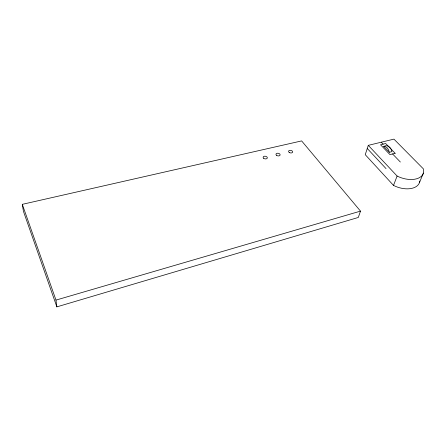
<?xml version="1.0" encoding="UTF-8"?>
<svg xmlns="http://www.w3.org/2000/svg" width="446" height="446" viewBox="0 0 446 446"><rect width="100%" height="100%" fill="white"/><g stroke="black" fill="none" stroke-linecap="round" stroke-linejoin="round"><path stroke-width="0.67" d="M368.285 145.351L397.102 176.036A19.345 11.345 18.8 0 0 416.458 178.84A19.345 11.345 18.8 0 0 423.382 168.872L393.935 139.13L368.285 145.351L365.241 154.678L393.523 185.408A19.089 11.401 19 0 0 419.798 181.02M360.496 211.12L358.3 217.458L56.859 306.87L23.421 211.281L22.3 204.34L301.635 140.914L360.496 211.12L55.979 300.097L56.859 306.87M393.523 185.408L397.102 176.036M419.53 182.381L423.41 173.093M389.358 152.287L391.939 151.634C391.371 147.882 387.669 143.997 383.683 146.394L389.358 152.287C388.717 149.616 386.899 146.121 383.683 146.394M381.241 142.207L383.097 144.136M392.569 153.948L400.357 162.026M367.259 148.485L386.046 168.627M22.3 204.34L55.979 300.097M395.15 153.29L389.971 154.606L380.527 144.766L385.662 143.512L395.15 153.29M263.703 158.319A2.119 1.332 10.5 0 0 267.238 158.174A2.119 1.332 10.5 0 0 264.751 156.2A2.119 1.332 10.5 0 0 263.703 158.319M276.559 155.32A2.096 1.31 11.3 0 0 280.043 155.18A2.096 1.31 11.3 0 0 277.546 153.229A2.096 1.31 11.3 0 0 276.559 155.32M289.175 152.37A2.079 1.282 12.1 0 0 292.609 152.237A2.079 1.282 12.1 0 0 290.101 150.313A2.079 1.282 12.1 0 0 289.175 152.37"/></g></svg>
